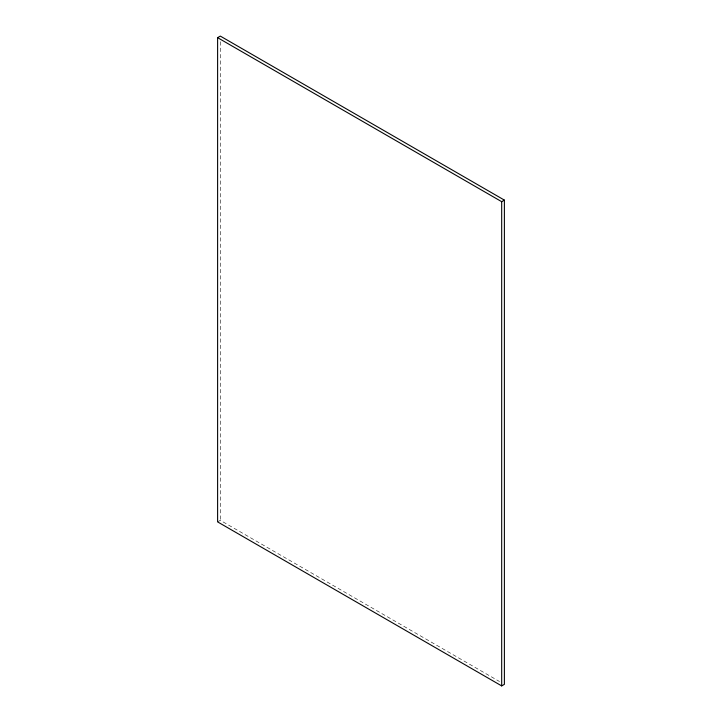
<?xml version="1.0" encoding="UTF-8"?>
<svg xmlns="http://www.w3.org/2000/svg" width="722" height="722" viewBox="0 0 722 722"><rect width="100%" height="100%" fill="white"/><g stroke="black" fill="none" stroke-linecap="round" stroke-linejoin="round"><path stroke-width="0.54" stroke-dasharray="3.61 2.71" d="M217.611 521.889L220.318 520.327L499.507 681.523M220.318 41.732L220.318 520.327"/><path stroke-width="1.08" d="M217.611 37.661L220.318 36.1L504.389 200.111L504.389 684.339L501.682 685.9L217.611 521.889L217.611 37.661L501.682 201.673L504.389 200.111M501.682 201.673L501.682 685.9"/></g></svg>
